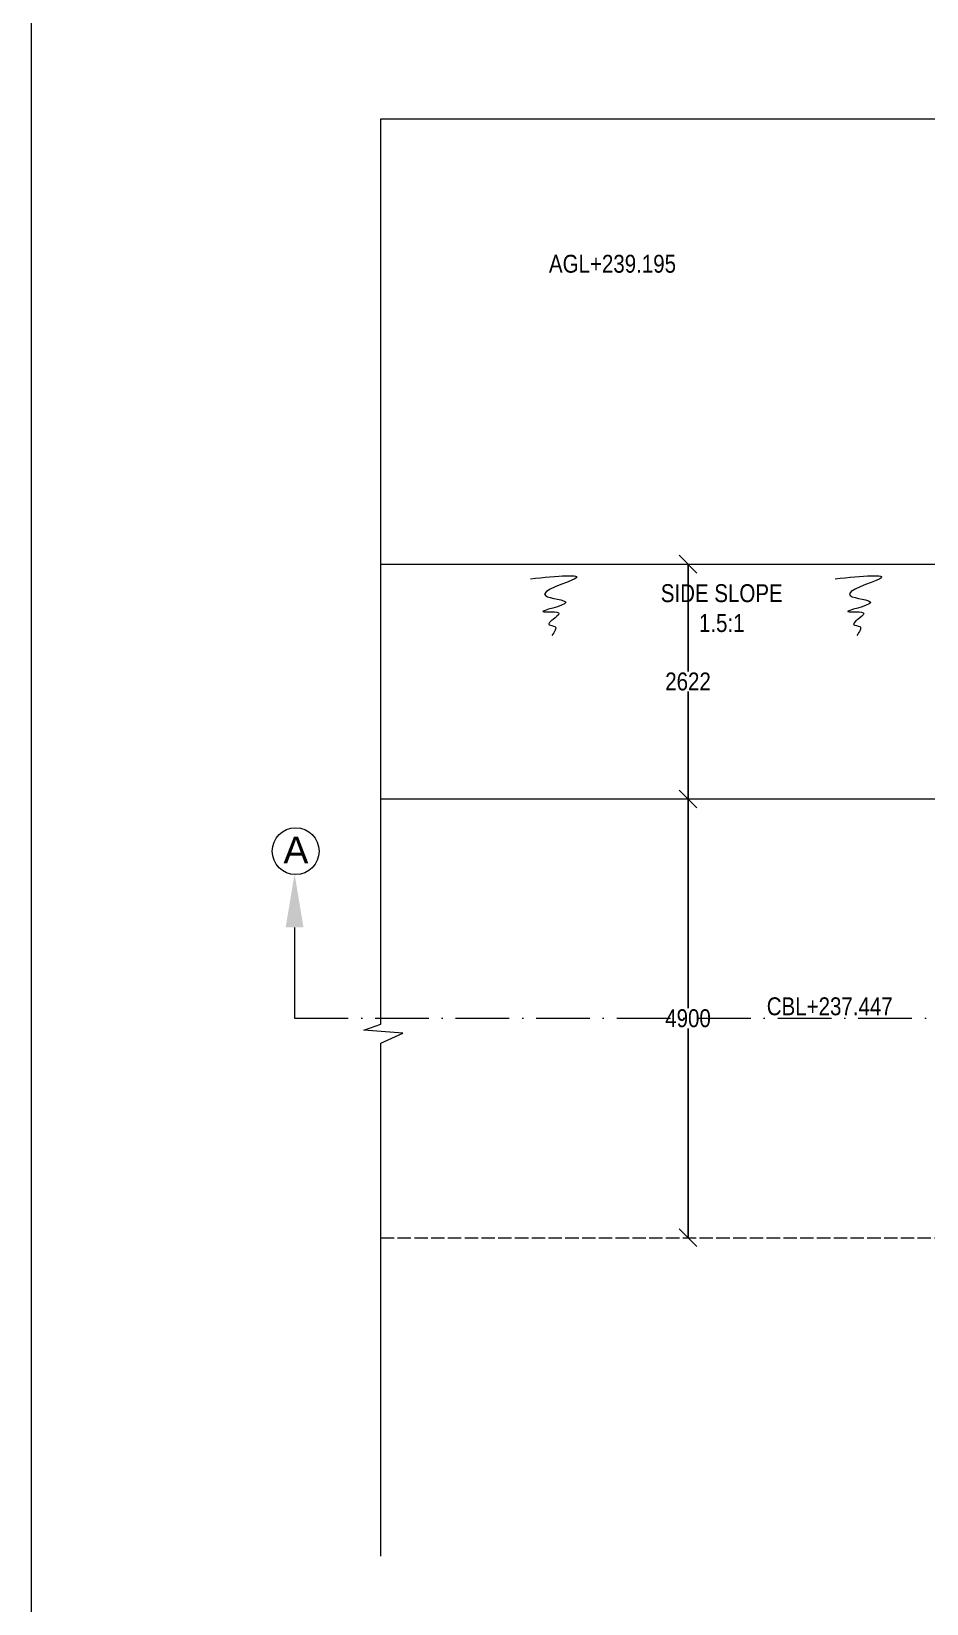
# Model space of a CAD drawing. Header units: inches. Extents: x 23061 to 455738, y -22027 to 396918.
# Drawn here: x 371041 to 381048, y 367462 to 385022 of the extents above; entities that cross this region are included whole.
import ezdxf

# ---------------------------------------------------------------- set-up
doc = ezdxf.new("R2010")
doc.units = ezdxf.units.IN
doc.header["$MEASUREMENT"] = 0
doc.linetypes.add('ACAD_ISO02W100', pattern=[15, 12, -3])
doc.linetypes.add('ACAD_ISO10W100', pattern=[18, 12, -3, 0, -3])
for name, color, linetype in [('head wall', 4, 'Continuous'), ('main canal', 1, 'Continuous'), ('walls', 130, 'Continuous')]:
    doc.layers.add(name, color=color, linetype=linetype)
doc.styles.add('ARIAL NARROW', font='ARIALN.TTF')
doc.dimstyles.new('STANDARD$0', dxfattribs={"dimscale": 88.888889, "dimtxt": 0.02, "dimasz": 0.02, "dimexe": 0.05, "dimexo": 0.1, "dimgap": 0.002, "dimtad": 2, "dimdec": 0, "dimzin": 1, "dimdsep": 46, "dimtxsty": 'Standard', "dimblk": 'OBLIQUE', "dimcen": 0.09, "dimadec": 0, "dimazin": 0, "dimtfac": 1, "dimtdec": 4, "dimtofl": 0, "dimtmove": 0, "dimatfit": 3, "dimfxl": 1, "dimtolj": 1, "dimtzin": 1, "dimarcsym": 0})

# ---------------------------------------------------------------- blocks, each defined once
blk = doc.blocks.new('_Oblique')
at = {"color": 0, "linetype": 'ByBlock', "lineweight": -2}
blk.add_line((-0.5, -0.5), (0.5, 0.5), dxfattribs=at)
blk = doc.blocks.new('*D39')
at = {"layer": 'Defpoints', "color": 0, "lineweight": 9, "transparency": 16777216}
for p in [(378381, 379071), (378381, 376449), (378656, 376449)]:
    blk.add_point(p, dxfattribs=at)
at = {"layer": 'main canal', "color": 0, "lineweight": -2, "transparency": 16777216}
for p, q in [((378381, 379071), (378381, 377872)), ((378381, 376449), (378381, 377648))]:
    blk.add_line(p, q, dxfattribs=at)
at = {"layer": 'main canal', "color": 0, "lineweight": -2, "transparency": 16777216, "xscale": 200, "yscale": 200, "zscale": 200}
for p, rotation in [((378381, 379071), 90), ((378381, 376449), 270)]:
    blk.add_blockref('_Oblique', p, dxfattribs=dict(at, rotation=rotation))
at = {"layer": 'main canal', "color": 0, "lineweight": 15, "transparency": 16777216, "insert": (378381, 377760), "char_height": 200, "attachment_point": 5, "style": 'ARIAL NARROW'}
blk.add_mtext('\\A1;2622', dxfattribs=at)
blk = doc.blocks.new('*D40')
at = {"layer": 'Defpoints', "color": 0, "lineweight": 9, "transparency": 16777216}
for p in [(378381, 376449), (378381, 371549), (378381, 371549)]:
    blk.add_point(p, dxfattribs=at)
at = {"layer": 'main canal', "color": 0, "lineweight": -2, "transparency": 16777216}
for p, q in [((378381, 376449), (378381, 374111)), ((378381, 371549), (378381, 373887))]:
    blk.add_line(p, q, dxfattribs=at)
at = {"layer": 'main canal', "color": 0, "lineweight": -2, "transparency": 16777216, "xscale": 200, "yscale": 200, "zscale": 200}
for p, rotation in [((378381, 376449), 90), ((378381, 371549), 270)]:
    blk.add_blockref('_Oblique', p, dxfattribs=dict(at, rotation=rotation))
at = {"layer": 'main canal', "color": 0, "lineweight": 15, "transparency": 16777216, "insert": (378381, 373999), "char_height": 200, "attachment_point": 5, "style": 'ARIAL NARROW'}
blk.add_mtext('\\A1;4900', dxfattribs=at)

msp = doc.modelspace()

# ---------------------------------------------------------------- linework, layer by layer
at = {"layer": 'head wall', "color": 7, "lineweight": 15}
msp.add_lwpolyline([(437018.8, 342321.8), (371041.5, 342321.8), (371041.9, 396918), (437019.2, 396918)], close=True, dxfattribs=at)
at = {"layer": 'main canal', "color": 7, "lineweight": 15}
for p, q in [((374946.9, 379070.9), (382365.5, 379070.9)), ((374946.9, 376448.9), (382365.5, 376448.9)), ((373983.1, 375014.6), (373983.1, 373998.9))]:
    msp.add_line(p, q, dxfattribs=at)
at = {"layer": 'main canal', "color": 7, "linetype": 'ACAD_ISO10W100', "lineweight": 15, "ltscale": 50}
msp.add_line((373983.1, 373998.9), (398504.5, 373998.9), dxfattribs=at)
at = {"layer": 'main canal', "color": 7, "lineweight": 15}
msp.add_lwpolyline([(374946.9, 367992.4), (374946.9, 373720.1), (375192.3, 373833.2), (374756.7, 373866), (374946.9, 373933.4), (374946.9, 384045.7), (386800.4, 384045.7), (387073.8, 383415.6), (387281.6, 384727), (387434.7, 384045.7), (397039.1, 384045.7), (397039.1, 374318), (397681.9, 374116.6), (396614.5, 373816.8), (397039.1, 373701.1), (397039.1, 367795.2)], dxfattribs=at)
msp.add_circle((373994.9, 375865.6), 261.6, dxfattribs=at)
for points in [[(376619.1, 378909.4), (377116.1, 378909.4), (376786.3, 378719.7), (377015.8, 378641.6), (376759.4, 378541.2), (376937.8, 378518.9), (376826.3, 378396.2), (376893.2, 378373.8), (376859.7, 378273.4)], [(380026.4, 378909.4), (380523.4, 378909.4), (380193.6, 378719.7), (380423, 378641.6), (380166.6, 378541.2), (380345, 378518.9), (380233.5, 378396.2), (380300.4, 378373.8), (380267, 378273.4)]]:
    msp.add_spline(points, degree=3, dxfattribs=at)
msp.add_solid([(374083.1, 375014.6), (373883.1, 375014.6), (373983.1, 375614.6)], dxfattribs=at)
at = {"layer": 'walls', "color": 7, "linetype": 'ACAD_ISO02W100', "lineweight": 15, "ltscale": 12.5}
msp.add_line((374946.9, 371548.9), (382365.5, 371548.9), dxfattribs=at)

# ---------------------------------------------------------------- texts
at = {"layer": 'main canal', "color": 7, "lineweight": 15, "style": 'ARIAL NARROW'}
for s, insert, char_height, width, attachment_point in [('AGL+239.195', (376826.4, 382526.9), 200, 1933.217, 1), ('SIDE SLOPE\\P1.5:1', (378757.8, 378847.4), 200, 2125.56, 2), ('{\\fArial|b0|i0|c0|p34;A}', (373858.4, 376029), 300, 488.047, 1), ('CBL+237.447', (379261.2, 374233.1), 200, 1933.217, 1)]:
    msp.add_mtext(s, dxfattribs=dict(at, insert=insert, char_height=char_height, width=width, attachment_point=attachment_point))

# ---------------------------------------------------------------- dimensions: what is measured, and where the dimension line sits
at = {"layer": 'main canal', "color": 7, "lineweight": 15}
for base, p1, p2, picture, middle in [((378381.2, 376448.9), (378381.2, 379070.9), (378656.2, 376448.9), '*D39', (378381.2, 377759.9)), ((378381.2, 371548.9), (378381.2, 376448.9), (378381.2, 371548.9), '*D40', (378381.2, 373998.9))]:
    dim = msp.add_linear_dim(base=base, p1=p1, p2=p2, angle=90, dimstyle='STANDARD$0', override={"dimscale": 1, "dimtxt": 200, "dimasz": 200, "dimexe": 0.18, "dimexo": 0.0625, "dimgap": 10, "dimtad": 0, "dimtih": 1, "dimtoh": 1, "dimzin": 0, "dimtxsty": 'ARIAL NARROW', "dimblk1": 'Oblique', "dimblk2": 'Oblique', "dimsah": 1, "dimse1": 1, "dimse2": 1, "dimtzin": 0}, dxfattribs=at)
    dim.commit()
    dim.dimension.update_dxf_attribs({"geometry": picture, "text_midpoint": middle})

doc.saveas('drawing.dxf')
